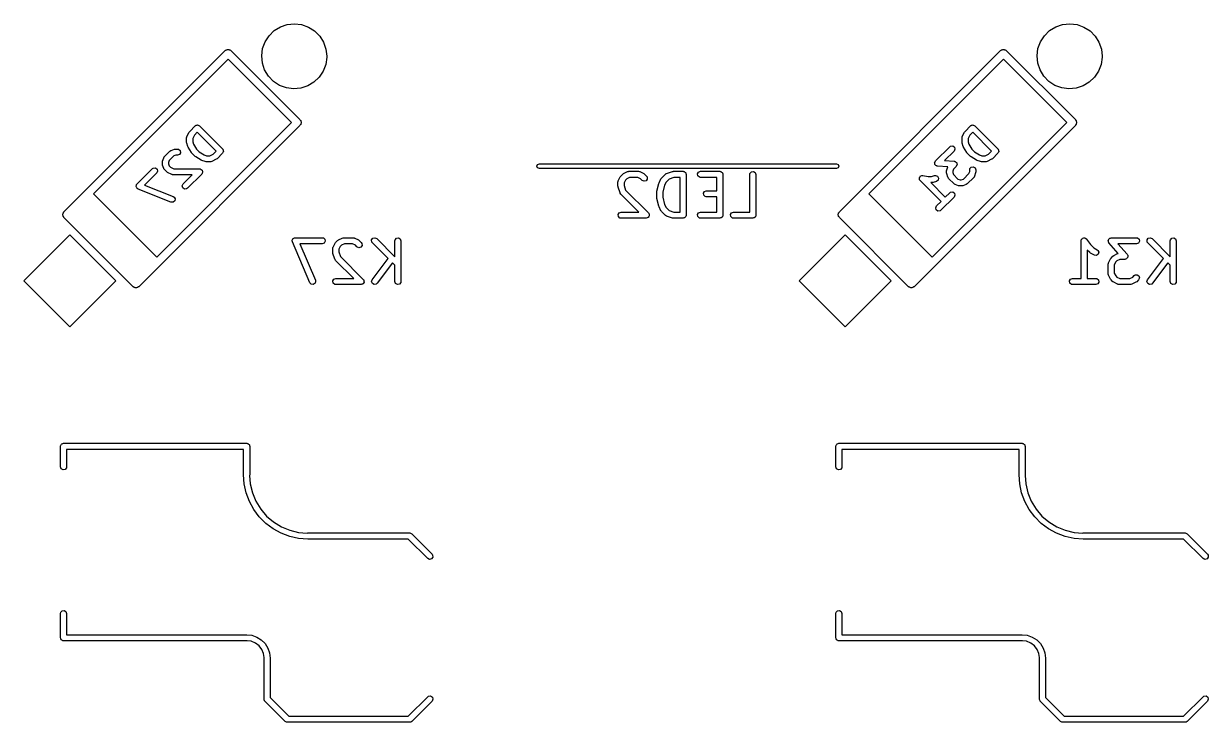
# Model space of a CAD drawing. Extents: x 63 to 245, y -153 to -57.
# Drawn here: x 177.57 to 206.67, y -115.34 to -98.18 of the extents above; entities that cross this region are included whole.
import ezdxf

# ---------------------------------------------------------------- set-up
doc = ezdxf.new("R2010")
doc.units = 0
doc.layers.add('BLACK', color=7, linetype='CONTINUOUS')

msp = doc.modelspace()

# ---------------------------------------------------------------- linework, layer by layer
at = {"layer": 'BLACK', "linetype": 'CONTINUOUS'}
for p, q in [((183.595, -98.4777), (183.722, -98.3529)), ((183.722, -98.3529), (183.874, -98.2594)), ((183.874, -98.2594), (184.043, -98.2019)), ((184.043, -98.2019), (184.22, -98.1833)), ((184.22, -98.1833), (184.397, -98.2044)), ((184.397, -98.2044), (184.565, -98.2642)), ((184.565, -98.2642), (184.716, -98.3598)), ((184.716, -98.3598), (184.842, -98.4864)), ((202.645, -98.4777), (202.772, -98.3529)), ((202.772, -98.3529), (202.924, -98.2594)), ((202.924, -98.2594), (203.093, -98.2019)), ((203.093, -98.2019), (203.27, -98.1833)), ((203.27, -98.1833), (203.447, -98.2044)), ((203.447, -98.2044), (203.615, -98.2642)), ((203.615, -98.2642), (203.766, -98.3598)), ((203.766, -98.3598), (203.892, -98.4864)), ((183.437, -98.7952), (183.498, -98.6276)), ((183.498, -98.6276), (183.595, -98.4777)), ((184.842, -98.4864), (184.936, -98.6376)), ((184.936, -98.6376), (184.995, -98.806)), ((202.487, -98.7952), (202.548, -98.6276)), ((202.548, -98.6276), (202.645, -98.4777)), ((203.892, -98.4864), (203.986, -98.6376)), ((203.986, -98.6376), (204.045, -98.806)), ((178.558, -102.802), (182.518, -98.8419)), ((182.518, -98.8419), (182.532, -98.8347)), ((182.532, -98.8347), (182.543, -98.8235)), ((182.543, -98.8235), (182.559, -98.821)), ((182.559, -98.821), (182.573, -98.8138)), ((182.573, -98.8138), (182.588, -98.8163)), ((182.588, -98.8163), (182.604, -98.8138)), ((182.604, -98.8138), (182.618, -98.821)), ((182.618, -98.821), (182.634, -98.8235)), ((182.634, -98.8235), (182.645, -98.8347)), ((182.645, -98.8347), (182.659, -98.8419)), ((182.659, -98.8419), (184.356, -100.539)), ((183.415, -98.9721), (183.437, -98.7952)), ((184.995, -98.806), (185.015, -98.9833)), ((197.608, -102.802), (201.568, -98.8419)), ((201.568, -98.8419), (201.582, -98.8347)), ((201.582, -98.8347), (201.593, -98.8235)), ((201.593, -98.8235), (201.609, -98.821)), ((201.609, -98.821), (201.623, -98.8138)), ((201.623, -98.8138), (201.638, -98.8163)), ((201.638, -98.8163), (201.654, -98.8138)), ((201.654, -98.8138), (201.668, -98.821)), ((201.668, -98.821), (201.684, -98.8235)), ((201.684, -98.8235), (201.695, -98.8347)), ((201.695, -98.8347), (201.709, -98.8419)), ((201.709, -98.8419), (203.406, -100.539)), ((202.465, -98.9721), (202.487, -98.7952)), ((204.045, -98.806), (204.065, -98.9833)), ((182.588, -99.054), (179.283, -102.36)), ((184.144, -100.61), (182.588, -99.054)), ((183.432, -99.1496), (183.415, -98.9721)), ((183.488, -99.3188), (183.432, -99.1496)), ((184.99, -99.1822), (184.926, -99.349)), ((185.014, -99.0056), (184.99, -99.1822)), ((185.015, -98.9833), (185.014, -99.0056)), ((201.638, -99.054), (198.333, -102.36)), ((203.194, -100.61), (201.638, -99.054)), ((202.482, -99.1496), (202.465, -98.9721)), ((202.538, -99.3188), (202.482, -99.1496)), ((204.04, -99.1822), (203.976, -99.349)), ((204.064, -99.0056), (204.04, -99.1822)), ((204.065, -98.9833), (204.064, -99.0056)), ((183.581, -99.4714), (183.488, -99.3188)), ((183.705, -99.5997), (183.581, -99.4714)), ((184.828, -99.4975), (184.698, -99.6205)), ((184.926, -99.349), (184.828, -99.4975)), ((202.631, -99.4714), (202.538, -99.3188)), ((202.755, -99.5997), (202.631, -99.4714)), ((203.878, -99.4975), (203.748, -99.6205)), ((203.976, -99.349), (203.878, -99.4975)), ((183.854, -99.6974), (183.705, -99.5997)), ((184.021, -99.7595), (183.854, -99.6974)), ((184.198, -99.7831), (184.021, -99.7595)), ((184.376, -99.7669), (184.198, -99.7831)), ((184.545, -99.7118), (184.376, -99.7669)), ((184.698, -99.6205), (184.545, -99.7118)), ((202.904, -99.6974), (202.755, -99.5997)), ((203.071, -99.7595), (202.904, -99.6974)), ((203.248, -99.7831), (203.071, -99.7595)), ((203.426, -99.7669), (203.248, -99.7831)), ((203.595, -99.7118), (203.426, -99.7669)), ((203.748, -99.6205), (203.595, -99.7118)), ((184.356, -100.68), (180.396, -104.64)), ((180.838, -103.915), (184.144, -100.61)), ((181.646, -100.826), (181.781, -100.691)), ((181.781, -100.691), (181.789, -100.686)), ((181.789, -100.686), (181.791, -100.683)), ((181.791, -100.683), (181.794, -100.682)), ((181.794, -100.682), (181.802, -100.676)), ((181.802, -100.676), (181.822, -100.675)), ((181.822, -100.675), (181.841, -100.67)), ((181.841, -100.67), (181.847, -100.672)), ((181.847, -100.672), (181.854, -100.672)), ((181.854, -100.672), (181.869, -100.683)), ((181.869, -100.683), (181.887, -100.691)), ((181.887, -100.691), (182.453, -101.257)), ((184.356, -100.539), (184.363, -100.553)), ((184.363, -100.666), (184.356, -100.68)), ((184.363, -100.553), (184.375, -100.564)), ((184.375, -100.655), (184.363, -100.666)), ((184.375, -100.564), (184.377, -100.58)), ((184.377, -100.639), (184.375, -100.655)), ((184.377, -100.58), (184.384, -100.594)), ((184.384, -100.625), (184.377, -100.639)), ((184.384, -100.594), (184.382, -100.61)), ((184.382, -100.61), (184.384, -100.625)), ((203.406, -100.68), (199.446, -104.64)), ((199.888, -103.915), (203.194, -100.61)), ((200.696, -100.826), (200.831, -100.691)), ((200.831, -100.691), (200.839, -100.686)), ((200.839, -100.686), (200.841, -100.683)), ((200.841, -100.683), (200.844, -100.682)), ((200.844, -100.682), (200.852, -100.676)), ((200.852, -100.676), (200.872, -100.675)), ((200.872, -100.675), (200.891, -100.67)), ((200.891, -100.67), (200.897, -100.672)), ((200.897, -100.672), (200.904, -100.672)), ((200.904, -100.672), (200.919, -100.683)), ((200.919, -100.683), (200.937, -100.691)), ((200.937, -100.691), (201.503, -101.257)), ((203.406, -100.539), (203.413, -100.553)), ((203.413, -100.666), (203.406, -100.68)), ((203.413, -100.553), (203.425, -100.564)), ((203.425, -100.655), (203.413, -100.666)), ((203.425, -100.564), (203.427, -100.58)), ((203.427, -100.639), (203.425, -100.655)), ((203.427, -100.58), (203.434, -100.594)), ((203.434, -100.625), (203.427, -100.639)), ((203.434, -100.594), (203.432, -100.61)), ((203.432, -100.61), (203.434, -100.625)), ((181.571, -100.987), (181.575, -100.961)), ((181.571, -101.095), (181.571, -100.987)), ((181.575, -100.961), (181.578, -100.958)), ((181.578, -100.953), (181.632, -100.845)), ((181.578, -100.958), (181.578, -100.953)), ((181.632, -100.845), (181.646, -100.827)), ((181.646, -100.827), (181.646, -100.826)), ((181.761, -100.923), (181.721, -101.004)), ((181.834, -100.85), (181.761, -100.923)), ((182.294, -101.31), (181.834, -100.85)), ((200.621, -100.987), (200.625, -100.961)), ((200.621, -101.095), (200.621, -100.987)), ((200.625, -100.961), (200.628, -100.958)), ((200.628, -100.953), (200.682, -100.845)), ((200.628, -100.958), (200.628, -100.953)), ((200.682, -100.845), (200.696, -100.827)), ((200.696, -100.827), (200.696, -100.826)), ((200.811, -100.923), (200.771, -101.004)), ((200.884, -100.85), (200.811, -100.923)), ((201.344, -101.31), (200.884, -100.85)), ((181.191, -101.293), (181.272, -101.266)), ((181.272, -101.266), (181.294, -101.262)), ((181.294, -101.262), (181.295, -101.262)), ((181.295, -101.262), (181.349, -101.262)), ((181.349, -101.262), (181.375, -101.266)), ((181.375, -101.266), (181.414, -101.299)), ((181.571, -101.096), (181.571, -101.095)), ((181.574, -101.118), (181.571, -101.096)), ((181.601, -101.199), (181.574, -101.118)), ((181.604, -101.202), (181.601, -101.199)), ((181.608, -101.214), (181.604, -101.202)), ((181.689, -101.349), (181.608, -101.214)), ((181.721, -101.004), (181.721, -101.082)), ((181.721, -101.082), (181.741, -101.144)), ((181.741, -101.144), (181.813, -101.263)), ((181.813, -101.263), (181.881, -101.331)), ((182.453, -101.257), (182.459, -101.265)), ((182.459, -101.265), (182.461, -101.267)), ((182.461, -101.267), (182.462, -101.27)), ((182.462, -101.27), (182.468, -101.278)), ((182.468, -101.278), (182.469, -101.298)), ((199.969, -101.553), (200.319, -101.203)), ((200.319, -101.203), (200.341, -101.188)), ((200.341, -101.188), (200.392, -101.184)), ((200.392, -101.184), (200.434, -101.213)), ((200.447, -101.263), (200.425, -101.309)), ((200.434, -101.213), (200.447, -101.263)), ((200.621, -101.096), (200.621, -101.095)), ((200.624, -101.118), (200.621, -101.096)), ((200.651, -101.199), (200.624, -101.118)), ((200.654, -101.202), (200.651, -101.199)), ((200.658, -101.214), (200.654, -101.202)), ((200.739, -101.349), (200.658, -101.214)), ((200.771, -101.004), (200.771, -101.082)), ((200.771, -101.082), (200.791, -101.144)), ((200.791, -101.144), (200.863, -101.263)), ((200.863, -101.263), (200.931, -101.331)), ((201.503, -101.257), (201.509, -101.265)), ((201.509, -101.265), (201.511, -101.267)), ((201.511, -101.267), (201.512, -101.27)), ((201.512, -101.27), (201.518, -101.278)), ((201.518, -101.278), (201.519, -101.298)), ((180.978, -101.579), (180.982, -101.557)), ((180.982, -101.556), (181.009, -101.475)), ((180.982, -101.557), (180.982, -101.556)), ((181.009, -101.475), (181.021, -101.452)), ((181.021, -101.452), (181.025, -101.45)), ((181.025, -101.45), (181.027, -101.446)), ((181.027, -101.446), (181.162, -101.311)), ((181.145, -101.539), (181.128, -101.592)), ((181.255, -101.429), (181.145, -101.539)), ((181.162, -101.311), (181.183, -101.296)), ((181.183, -101.296), (181.187, -101.296)), ((181.187, -101.296), (181.191, -101.293)), ((181.308, -101.412), (181.255, -101.429)), ((181.349, -101.412), (181.308, -101.412)), ((181.397, -101.394), (181.349, -101.412)), ((181.423, -101.35), (181.397, -101.394)), ((181.414, -101.299), (181.423, -101.35)), ((181.692, -101.351), (181.689, -101.349)), ((181.7, -101.363), (181.692, -101.351)), ((181.781, -101.444), (181.7, -101.363)), ((181.784, -101.445), (181.781, -101.444)), ((181.796, -101.455), (181.784, -101.445)), ((181.93, -101.536), (181.796, -101.455)), ((181.881, -101.331), (182, -101.403)), ((181.934, -101.537), (181.93, -101.536)), ((181.945, -101.543), (181.934, -101.537)), ((182.026, -101.57), (181.945, -101.543)), ((182, -101.403), (182.062, -101.424)), ((182.028, -101.57), (182.026, -101.57)), ((182.05, -101.574), (182.028, -101.57)), ((182.062, -101.424), (182.14, -101.424)), ((182.14, -101.424), (182.221, -101.383)), ((182.162, -101.572), (182.157, -101.574)), ((182.166, -101.573), (182.162, -101.572)), ((182.191, -101.566), (182.166, -101.573)), ((182.299, -101.512), (182.191, -101.566)), ((182.221, -101.383), (182.294, -101.31)), ((182.3, -101.511), (182.299, -101.512)), ((182.318, -101.498), (182.3, -101.511)), ((182.453, -101.363), (182.318, -101.498)), ((182.461, -101.345), (182.453, -101.363)), ((182.472, -101.329), (182.461, -101.345)), ((182.469, -101.298), (182.475, -101.317)), ((182.475, -101.317), (182.472, -101.323)), ((182.472, -101.323), (182.472, -101.329)), ((199.949, -101.588), (199.961, -101.572)), ((199.961, -101.572), (199.969, -101.553)), ((200.425, -101.309), (200.192, -101.542)), ((200.192, -101.542), (200.431, -101.558)), ((200.431, -101.558), (200.442, -101.561)), ((200.442, -101.561), (200.446, -101.561)), ((200.446, -101.561), (200.448, -101.563)), ((200.448, -101.563), (200.456, -101.565)), ((200.456, -101.565), (200.471, -101.579)), ((200.742, -101.351), (200.739, -101.349)), ((200.75, -101.363), (200.742, -101.351)), ((200.831, -101.444), (200.75, -101.363)), ((200.834, -101.445), (200.831, -101.444)), ((200.846, -101.455), (200.834, -101.445)), ((200.98, -101.536), (200.846, -101.455)), ((200.931, -101.331), (201.05, -101.403)), ((200.984, -101.537), (200.98, -101.536)), ((200.995, -101.543), (200.984, -101.537)), ((201.076, -101.57), (200.995, -101.543)), ((201.05, -101.403), (201.112, -101.424)), ((201.078, -101.57), (201.076, -101.57)), ((201.1, -101.574), (201.078, -101.57)), ((201.112, -101.424), (201.19, -101.424)), ((201.19, -101.424), (201.271, -101.383)), ((201.212, -101.572), (201.207, -101.574)), ((201.216, -101.573), (201.212, -101.572)), ((201.241, -101.566), (201.216, -101.573)), ((201.349, -101.512), (201.241, -101.566)), ((201.271, -101.383), (201.344, -101.31)), ((201.35, -101.511), (201.349, -101.512)), ((201.368, -101.498), (201.35, -101.511)), ((201.503, -101.363), (201.368, -101.498)), ((201.511, -101.345), (201.503, -101.363)), ((201.522, -101.329), (201.511, -101.345)), ((201.519, -101.298), (201.525, -101.317)), ((201.525, -101.317), (201.522, -101.323)), ((201.522, -101.323), (201.522, -101.329)), ((180.353, -102.119), (180.731, -101.742)), ((180.837, -101.848), (180.54, -102.145)), ((180.731, -101.742), (180.752, -101.727)), ((180.752, -101.727), (180.803, -101.722)), ((180.803, -101.722), (180.845, -101.752)), ((180.858, -101.801), (180.837, -101.848)), ((180.845, -101.752), (180.858, -101.801)), ((180.978, -101.633), (180.978, -101.579)), ((180.978, -101.635), (180.978, -101.633)), ((180.982, -101.657), (180.978, -101.635)), ((181.009, -101.738), (180.982, -101.657)), ((181.012, -101.741), (181.009, -101.738)), ((181.012, -101.746), (181.012, -101.741)), ((181.027, -101.767), (181.012, -101.746)), ((181.081, -101.821), (181.027, -101.767)), ((181.082, -101.822), (181.081, -101.821)), ((181.1, -101.835), (181.082, -101.822)), ((181.208, -101.889), (181.1, -101.835)), ((181.128, -101.592), (181.128, -101.621)), ((181.128, -101.621), (181.145, -101.674)), ((181.145, -101.674), (181.178, -101.706)), ((181.178, -101.706), (181.259, -101.747)), ((181.259, -101.747), (181.888, -101.747)), ((181.888, -101.747), (181.904, -101.75)), ((181.904, -101.75), (181.907, -101.749)), ((181.907, -101.749), (181.909, -101.751)), ((181.909, -101.751), (181.914, -101.751)), ((181.914, -101.751), (181.931, -101.766)), ((181.931, -101.766), (181.949, -101.779)), ((181.951, -101.854), (181.941, -101.875)), ((181.949, -101.779), (181.95, -101.782)), ((181.95, -101.782), (181.953, -101.784)), ((181.962, -101.835), (181.951, -101.854)), ((181.953, -101.784), (181.957, -101.807)), ((181.957, -101.807), (181.963, -101.828)), ((181.963, -101.828), (181.961, -101.831)), ((181.961, -101.831), (181.962, -101.835)), ((182.157, -101.574), (182.05, -101.574)), ((190.177, -101.681), (190.195, -101.639)), ((190.195, -101.723), (190.177, -101.681)), ((190.195, -101.639), (190.237, -101.621)), ((190.237, -101.741), (190.195, -101.723)), ((190.237, -101.621), (197.537, -101.621)), ((197.537, -101.741), (190.237, -101.741)), ((192.306, -101.864), (192.401, -101.816)), ((192.401, -101.816), (192.426, -101.809)), ((192.426, -101.809), (192.43, -101.81)), ((192.43, -101.81), (192.435, -101.808)), ((192.435, -101.808), (192.673, -101.808)), ((192.673, -101.808), (192.698, -101.813)), ((192.698, -101.813), (192.702, -101.816)), ((192.702, -101.816), (192.706, -101.816)), ((192.706, -101.816), (192.801, -101.864)), ((193.334, -101.878), (193.355, -101.863)), ((193.355, -101.863), (193.36, -101.863)), ((193.36, -101.863), (193.363, -101.86)), ((193.363, -101.86), (193.506, -101.812)), ((193.506, -101.812), (193.528, -101.809)), ((193.528, -101.809), (193.53, -101.808)), ((193.53, -101.808), (193.768, -101.808)), ((193.768, -101.808), (193.778, -101.81)), ((193.778, -101.81), (193.781, -101.81)), ((193.781, -101.81), (193.784, -101.811)), ((193.784, -101.811), (193.794, -101.813)), ((193.794, -101.813), (193.809, -101.825)), ((193.809, -101.825), (193.825, -101.835)), ((193.825, -101.835), (193.828, -101.842)), ((193.828, -101.842), (193.833, -101.846)), ((193.833, -101.846), (193.836, -101.865)), ((194.123, -101.87), (194.148, -101.826)), ((194.148, -101.826), (194.197, -101.808)), ((194.197, -101.808), (194.673, -101.808)), ((194.673, -101.808), (194.682, -101.81)), ((194.682, -101.81), (194.686, -101.81)), ((194.686, -101.81), (194.689, -101.811)), ((194.689, -101.811), (194.698, -101.813)), ((194.698, -101.813), (194.713, -101.825)), ((194.713, -101.825), (194.73, -101.835)), ((194.73, -101.835), (194.732, -101.842)), ((194.732, -101.842), (194.738, -101.846)), ((194.738, -101.846), (194.741, -101.865)), ((195.407, -101.883), (195.412, -101.858)), ((195.412, -101.858), (195.445, -101.818)), ((195.445, -101.818), (195.495, -101.81)), ((195.495, -101.81), (195.54, -101.835)), ((195.54, -101.835), (195.557, -101.883)), ((197.537, -101.621), (197.579, -101.639)), ((197.579, -101.723), (197.537, -101.741)), ((197.579, -101.639), (197.597, -101.681)), ((197.597, -101.681), (197.579, -101.723)), ((199.947, -101.6), (199.95, -101.594)), ((199.953, -101.619), (199.947, -101.6)), ((199.95, -101.594), (199.949, -101.588)), ((199.955, -101.639), (199.953, -101.619)), ((199.959, -101.644), (199.955, -101.639)), ((199.961, -101.649), (199.959, -101.644)), ((199.977, -101.661), (199.961, -101.649)), ((199.992, -101.675), (199.977, -101.661)), ((200, -101.677), (199.992, -101.675)), ((200.003, -101.679), (200, -101.677)), ((200.006, -101.678), (200.003, -101.679)), ((200.017, -101.681), (200.006, -101.678)), ((200.272, -101.698), (200.017, -101.681)), ((200.243, -101.795), (200.247, -101.773)), ((200.243, -101.849), (200.243, -101.795)), ((200.244, -101.85), (200.243, -101.849)), ((200.247, -101.872), (200.244, -101.85)), ((200.247, -101.771), (200.272, -101.698)), ((200.247, -101.773), (200.247, -101.771)), ((200.411, -101.755), (200.393, -101.807)), ((200.393, -101.807), (200.393, -101.837)), ((200.393, -101.837), (200.411, -101.889)), ((200.479, -101.686), (200.411, -101.755)), ((200.471, -101.579), (200.488, -101.59)), ((200.488, -101.668), (200.479, -101.686)), ((200.488, -101.59), (200.489, -101.596)), ((200.499, -101.651), (200.488, -101.668)), ((200.489, -101.596), (200.493, -101.6)), ((200.493, -101.6), (200.496, -101.62)), ((200.496, -101.62), (200.501, -101.64)), ((200.501, -101.64), (200.498, -101.645)), ((200.498, -101.645), (200.499, -101.651)), ((200.655, -101.999), (200.792, -101.862)), ((200.792, -101.862), (200.809, -101.81)), ((200.809, -101.768), (200.814, -101.742)), ((200.809, -101.81), (200.809, -101.768)), ((200.814, -101.742), (200.847, -101.703)), ((200.847, -101.703), (200.897, -101.694)), ((200.897, -101.694), (200.942, -101.72)), ((200.955, -101.846), (200.928, -101.926)), ((200.942, -101.72), (200.959, -101.768)), ((200.959, -101.822), (200.955, -101.844)), ((200.955, -101.844), (200.955, -101.846)), ((200.959, -101.768), (200.959, -101.822)), ((201.207, -101.574), (201.1, -101.574)), ((180.332, -102.165), (180.339, -102.15)), ((180.339, -102.15), (180.343, -102.132)), ((180.343, -102.132), (180.35, -102.127)), ((180.35, -102.127), (180.353, -102.119)), ((180.54, -102.145), (181.242, -102.426)), ((181.212, -101.889), (181.208, -101.889)), ((181.216, -101.892), (181.212, -101.889)), ((181.242, -101.897), (181.216, -101.892)), ((181.707, -101.897), (181.242, -101.897)), ((181.463, -102.165), (181.485, -102.119)), ((181.485, -102.119), (181.707, -101.897)), ((181.941, -101.875), (181.591, -102.225)), ((192.169, -102.074), (192.174, -102.048)), ((192.169, -102.169), (192.169, -102.074)), ((192.174, -102.048), (192.177, -102.045)), ((192.177, -102.04), (192.225, -101.945)), ((192.177, -102.045), (192.177, -102.04)), ((192.225, -101.945), (192.238, -101.927)), ((192.238, -101.927), (192.239, -101.926)), ((192.239, -101.926), (192.286, -101.878)), ((192.286, -101.878), (192.305, -101.865)), ((192.305, -101.865), (192.306, -101.864)), ((192.353, -102.023), (192.319, -102.092)), ((192.319, -102.092), (192.319, -102.157)), ((192.384, -101.993), (192.353, -102.023)), ((192.452, -101.958), (192.384, -101.993)), ((192.655, -101.958), (192.452, -101.958)), ((192.724, -101.993), (192.655, -101.958)), ((192.763, -102.032), (192.724, -101.993)), ((192.809, -102.053), (192.763, -102.032)), ((192.801, -101.864), (192.82, -101.877)), ((192.859, -102.04), (192.809, -102.053)), ((192.82, -101.877), (192.821, -101.878)), ((192.821, -101.878), (192.869, -101.926)), ((192.888, -101.998), (192.859, -102.04)), ((192.869, -101.926), (192.884, -101.947)), ((192.884, -101.947), (192.888, -101.998)), ((193.124, -102.294), (193.171, -102.103)), ((193.171, -102.103), (193.177, -102.091)), ((193.177, -102.088), (193.225, -101.993)), ((193.177, -102.091), (193.177, -102.088)), ((193.225, -101.993), (193.238, -101.975)), ((193.238, -101.975), (193.239, -101.973)), ((193.239, -101.973), (193.334, -101.878)), ((193.315, -102.148), (193.272, -102.321)), ((193.353, -102.071), (193.315, -102.148)), ((193.428, -101.997), (193.353, -102.071)), ((193.542, -101.958), (193.428, -101.997)), ((193.693, -101.958), (193.542, -101.958)), ((193.693, -102.808), (193.693, -101.958)), ((193.836, -101.865), (193.843, -101.883)), ((193.843, -101.883), (193.843, -102.883)), ((194.132, -101.921), (194.123, -101.87)), ((194.171, -101.954), (194.132, -101.921)), ((194.197, -101.958), (194.171, -101.954)), ((194.598, -101.958), (194.197, -101.958)), ((194.598, -102.285), (194.598, -101.958)), ((194.741, -101.865), (194.748, -101.883)), ((194.748, -101.883), (194.748, -102.883)), ((195.407, -102.808), (195.407, -101.883)), ((195.557, -101.883), (195.557, -102.883)), ((199.573, -101.964), (199.575, -101.96)), ((199.574, -101.986), (199.573, -101.964)), ((199.574, -102.007), (199.574, -101.986)), ((199.577, -102.011), (199.574, -102.007)), ((199.575, -101.956), (199.589, -101.94)), ((199.575, -101.96), (199.575, -101.956)), ((199.577, -102.015), (199.577, -102.011)), ((199.592, -102.036), (199.577, -102.015)), ((199.589, -101.94), (199.602, -101.922)), ((200.105, -102.549), (199.592, -102.036)), ((199.602, -101.922), (199.606, -101.921)), ((199.606, -101.921), (199.609, -101.918)), ((199.609, -101.918), (199.631, -101.914)), ((199.631, -101.914), (199.652, -101.909)), ((199.652, -101.909), (199.655, -101.911)), ((199.655, -101.911), (199.66, -101.91)), ((199.66, -101.91), (199.787, -101.935)), ((199.787, -101.935), (199.875, -101.935)), ((199.887, -102.085), (199.853, -102.085)), ((199.853, -102.085), (200.211, -102.443)), ((199.875, -101.935), (199.945, -101.912)), ((199.889, -102.085), (199.887, -102.085)), ((199.911, -102.082), (199.889, -102.085)), ((199.992, -102.055), (199.911, -102.082)), ((199.945, -101.912), (199.97, -101.908)), ((199.97, -101.908), (200.018, -101.927)), ((200.032, -102.023), (199.992, -102.055)), ((200.018, -101.927), (200.042, -101.972)), ((200.042, -101.972), (200.032, -102.023)), ((200.274, -101.953), (200.247, -101.872)), ((200.277, -101.957), (200.274, -101.953)), ((200.277, -101.961), (200.277, -101.957)), ((200.292, -101.983), (200.277, -101.961)), ((200.427, -102.117), (200.292, -101.983)), ((200.411, -101.889), (200.521, -101.999)), ((200.431, -102.119), (200.427, -102.117)), ((200.433, -102.123), (200.431, -102.119)), ((200.456, -102.135), (200.433, -102.123)), ((200.537, -102.162), (200.456, -102.135)), ((200.521, -101.999), (200.573, -102.016)), ((200.573, -102.016), (200.603, -102.016)), ((200.603, -102.016), (200.655, -101.999)), ((200.719, -102.135), (200.638, -102.162)), ((200.723, -102.133), (200.719, -102.135)), ((200.727, -102.132), (200.723, -102.133)), ((200.749, -102.117), (200.727, -102.132)), ((200.91, -101.956), (200.749, -102.117)), ((200.912, -101.952), (200.91, -101.956)), ((200.916, -101.949), (200.912, -101.952)), ((200.928, -101.926), (200.916, -101.949)), ((179.283, -102.36), (180.838, -103.915)), ((180.334, -102.174), (180.332, -102.165)), ((180.332, -102.183), (180.334, -102.174)), ((180.34, -102.198), (180.332, -102.183)), ((180.345, -102.215), (180.34, -102.198)), ((180.352, -102.22), (180.345, -102.215)), ((180.356, -102.228), (180.352, -102.22)), ((180.379, -102.242), (180.356, -102.228)), ((181.187, -102.565), (180.379, -102.242)), ((181.242, -102.426), (181.265, -102.439)), ((181.265, -102.439), (181.289, -102.485)), ((181.476, -102.215), (181.463, -102.165)), ((181.518, -102.244), (181.476, -102.215)), ((181.57, -102.24), (181.518, -102.244)), ((181.591, -102.225), (181.57, -102.24)), ((192.17, -102.171), (192.169, -102.169)), ((192.173, -102.193), (192.17, -102.171)), ((192.221, -102.336), (192.173, -102.193)), ((192.223, -102.339), (192.221, -102.336)), ((192.224, -102.344), (192.223, -102.339)), ((192.239, -102.365), (192.224, -102.344)), ((192.682, -102.808), (192.239, -102.365)), ((192.319, -102.157), (192.357, -102.271)), ((192.357, -102.271), (192.916, -102.83)), ((193.122, -102.312), (193.124, -102.297)), ((193.122, -102.455), (193.122, -102.312)), ((193.124, -102.297), (193.124, -102.294)), ((193.272, -102.321), (193.272, -102.446)), ((193.272, -102.446), (193.315, -102.619)), ((194.266, -102.347), (194.291, -102.302)), ((194.274, -102.397), (194.266, -102.347)), ((194.314, -102.43), (194.274, -102.397)), ((194.291, -102.302), (194.339, -102.285)), ((194.339, -102.435), (194.314, -102.43)), ((194.339, -102.285), (194.598, -102.285)), ((194.598, -102.435), (194.339, -102.435)), ((194.598, -102.808), (194.598, -102.435)), ((198.333, -102.36), (199.888, -103.915)), ((200.425, -102.441), (200.102, -102.764)), ((200.211, -102.443), (200.319, -102.334)), ((200.319, -102.334), (200.341, -102.32)), ((200.341, -102.32), (200.392, -102.315)), ((200.392, -102.315), (200.434, -102.344)), ((200.447, -102.394), (200.425, -102.441)), ((200.434, -102.344), (200.447, -102.394)), ((200.539, -102.162), (200.537, -102.162)), ((200.561, -102.166), (200.539, -102.162)), ((200.615, -102.166), (200.561, -102.166)), ((200.616, -102.166), (200.615, -102.166)), ((200.638, -102.162), (200.616, -102.166)), ((181.238, -102.566), (181.187, -102.565)), ((181.278, -102.535), (181.238, -102.566)), ((181.289, -102.485), (181.278, -102.535)), ((193.123, -102.458), (193.122, -102.455)), ((193.124, -102.473), (193.123, -102.458)), ((193.171, -102.663), (193.124, -102.473)), ((193.173, -102.666), (193.171, -102.663)), ((193.177, -102.679), (193.173, -102.666)), ((193.225, -102.774), (193.177, -102.679)), ((193.315, -102.619), (193.353, -102.696)), ((193.353, -102.696), (193.428, -102.77)), ((199.974, -102.704), (199.996, -102.658)), ((199.988, -102.754), (199.974, -102.704)), ((199.996, -102.658), (200.105, -102.549)), ((178.53, -102.857), (178.537, -102.843)), ((178.532, -102.872), (178.53, -102.857)), ((178.53, -102.888), (178.532, -102.872)), ((178.537, -102.902), (178.53, -102.888)), ((178.537, -102.843), (178.539, -102.827)), ((178.539, -102.918), (178.537, -102.902)), ((178.539, -102.827), (178.551, -102.816)), ((178.551, -102.929), (178.539, -102.918)), ((178.551, -102.816), (178.558, -102.802)), ((178.558, -102.943), (178.551, -102.929)), ((180.255, -104.64), (178.558, -102.943)), ((192.17, -102.87), (192.196, -102.826)), ((192.179, -102.921), (192.17, -102.87)), ((192.218, -102.954), (192.179, -102.921)), ((192.196, -102.826), (192.244, -102.808)), ((192.244, -102.958), (192.218, -102.954)), ((192.244, -102.808), (192.682, -102.808)), ((192.863, -102.958), (192.244, -102.958)), ((192.884, -102.951), (192.863, -102.958)), ((192.906, -102.945), (192.884, -102.951)), ((192.908, -102.942), (192.906, -102.945)), ((192.911, -102.941), (192.908, -102.942)), ((192.923, -102.921), (192.911, -102.941)), ((192.916, -102.83), (192.926, -102.844)), ((192.936, -102.903), (192.923, -102.921)), ((192.926, -102.844), (192.928, -102.846)), ((192.928, -102.846), (192.928, -102.848)), ((192.928, -102.848), (192.931, -102.852)), ((192.931, -102.852), (192.933, -102.874)), ((192.933, -102.874), (192.937, -102.896)), ((192.937, -102.896), (192.935, -102.899)), ((192.935, -102.899), (192.936, -102.903)), ((193.226, -102.775), (193.225, -102.774)), ((193.239, -102.794), (193.226, -102.775)), ((193.334, -102.889), (193.239, -102.794)), ((193.338, -102.891), (193.334, -102.889)), ((193.34, -102.895), (193.338, -102.891)), ((193.363, -102.907), (193.34, -102.895)), ((193.506, -102.955), (193.363, -102.907)), ((193.428, -102.77), (193.542, -102.808)), ((193.508, -102.954), (193.506, -102.955)), ((193.53, -102.958), (193.508, -102.954)), ((193.768, -102.958), (193.53, -102.958)), ((193.542, -102.808), (193.693, -102.808)), ((193.786, -102.952), (193.768, -102.958)), ((193.805, -102.948), (193.786, -102.952)), ((193.81, -102.943), (193.805, -102.948)), ((193.816, -102.941), (193.81, -102.943)), ((193.826, -102.924), (193.816, -102.941)), ((193.838, -102.909), (193.826, -102.924)), ((193.84, -102.899), (193.838, -102.909)), ((193.842, -102.896), (193.84, -102.899)), ((193.843, -102.883), (193.841, -102.893)), ((193.841, -102.893), (193.842, -102.896)), ((194.123, -102.87), (194.148, -102.826)), ((194.132, -102.921), (194.123, -102.87)), ((194.171, -102.954), (194.132, -102.921)), ((194.148, -102.826), (194.197, -102.808)), ((194.197, -102.958), (194.171, -102.954)), ((194.197, -102.808), (194.598, -102.808)), ((194.673, -102.958), (194.197, -102.958)), ((194.691, -102.952), (194.673, -102.958)), ((194.71, -102.948), (194.691, -102.952)), ((194.715, -102.943), (194.71, -102.948)), ((194.721, -102.941), (194.715, -102.943)), ((194.731, -102.924), (194.721, -102.941)), ((194.743, -102.909), (194.731, -102.924)), ((194.745, -102.899), (194.743, -102.909)), ((194.747, -102.896), (194.745, -102.899)), ((194.748, -102.883), (194.746, -102.893)), ((194.746, -102.893), (194.747, -102.896)), ((194.932, -102.87), (194.958, -102.826)), ((194.941, -102.921), (194.932, -102.87)), ((194.98, -102.954), (194.941, -102.921)), ((194.958, -102.826), (195.006, -102.808)), ((195.006, -102.958), (194.98, -102.954)), ((195.006, -102.808), (195.407, -102.808)), ((195.482, -102.958), (195.006, -102.958)), ((195.501, -102.952), (195.482, -102.958)), ((195.52, -102.948), (195.501, -102.952)), ((195.524, -102.943), (195.52, -102.948)), ((195.53, -102.941), (195.524, -102.943)), ((195.54, -102.924), (195.53, -102.941)), ((195.553, -102.909), (195.54, -102.924)), ((195.554, -102.899), (195.553, -102.909)), ((195.556, -102.896), (195.554, -102.899)), ((195.557, -102.883), (195.556, -102.893)), ((195.556, -102.893), (195.556, -102.896)), ((197.58, -102.857), (197.587, -102.843)), ((197.582, -102.872), (197.58, -102.857)), ((197.58, -102.888), (197.582, -102.872)), ((197.587, -102.902), (197.58, -102.888)), ((197.587, -102.843), (197.589, -102.827)), ((197.589, -102.918), (197.587, -102.902)), ((197.589, -102.827), (197.601, -102.816)), ((197.601, -102.929), (197.589, -102.918)), ((197.601, -102.816), (197.608, -102.802)), ((197.608, -102.943), (197.601, -102.929)), ((199.305, -104.64), (197.608, -102.943)), ((200.03, -102.783), (199.988, -102.754)), ((200.081, -102.779), (200.03, -102.783)), ((200.102, -102.764), (200.081, -102.779)), ((177.568, -104.499), (178.699, -103.367)), ((178.699, -103.367), (179.831, -104.499)), ((184.163, -103.518), (184.165, -103.509)), ((184.169, -103.543), (184.163, -103.518)), ((184.164, -103.5), (184.172, -103.485)), ((184.165, -103.509), (184.164, -103.5)), ((184.597, -104.543), (184.169, -103.543)), ((184.172, -103.485), (184.177, -103.468)), ((184.177, -103.468), (184.185, -103.464)), ((184.185, -103.464), (184.189, -103.456)), ((184.189, -103.456), (184.206, -103.45)), ((184.206, -103.45), (184.22, -103.44)), ((184.22, -103.44), (184.229, -103.441)), ((184.229, -103.441), (184.237, -103.438)), ((184.237, -103.438), (184.904, -103.438)), ((184.904, -103.588), (184.351, -103.588)), ((184.351, -103.588), (184.735, -104.484)), ((184.904, -103.438), (184.93, -103.443)), ((184.952, -103.571), (184.904, -103.588)), ((184.93, -103.443), (184.969, -103.476)), ((184.978, -103.526), (184.952, -103.571)), ((184.969, -103.476), (184.978, -103.526)), ((185.17, -103.67), (185.218, -103.575)), ((185.218, -103.575), (185.231, -103.557)), ((185.231, -103.557), (185.232, -103.556)), ((185.232, -103.556), (185.28, -103.508)), ((185.28, -103.508), (185.298, -103.495)), ((185.298, -103.495), (185.299, -103.494)), ((185.299, -103.494), (185.394, -103.446)), ((185.446, -103.588), (185.377, -103.623)), ((185.394, -103.446), (185.419, -103.439)), ((185.419, -103.439), (185.424, -103.44)), ((185.424, -103.44), (185.428, -103.438)), ((185.428, -103.438), (185.666, -103.438)), ((185.648, -103.588), (185.446, -103.588)), ((185.717, -103.623), (185.648, -103.588)), ((185.666, -103.438), (185.692, -103.443)), ((185.692, -103.443), (185.695, -103.446)), ((185.695, -103.446), (185.7, -103.446)), ((185.7, -103.446), (185.795, -103.494)), ((185.795, -103.494), (185.813, -103.507)), ((185.813, -103.507), (185.814, -103.508)), ((185.814, -103.508), (185.862, -103.556)), ((185.862, -103.556), (185.877, -103.577)), ((185.877, -103.577), (185.881, -103.628)), ((186.117, -103.494), (186.147, -103.452)), ((186.122, -103.545), (186.117, -103.494)), ((186.137, -103.566), (186.122, -103.545)), ((186.519, -103.949), (186.137, -103.566)), ((186.147, -103.452), (186.196, -103.439)), ((186.196, -103.439), (186.243, -103.46)), ((186.243, -103.46), (186.686, -103.904)), ((186.686, -103.513), (186.691, -103.488)), ((186.686, -103.904), (186.686, -103.513)), ((186.691, -103.488), (186.724, -103.448)), ((186.724, -103.448), (186.774, -103.44)), ((186.774, -103.44), (186.819, -103.465)), ((186.819, -103.465), (186.836, -103.513)), ((186.836, -103.513), (186.836, -104.513)), ((196.618, -104.499), (197.749, -103.367)), ((197.749, -103.367), (198.881, -104.499)), ((203.546, -103.513), (203.55, -103.488)), ((203.546, -104.438), (203.546, -103.513)), ((203.55, -103.488), (203.553, -103.484)), ((203.553, -103.484), (203.554, -103.48)), ((203.554, -103.48), (203.569, -103.465)), ((203.569, -103.465), (203.583, -103.448)), ((203.583, -103.448), (203.588, -103.448)), ((203.588, -103.448), (203.591, -103.445)), ((203.591, -103.445), (203.612, -103.443)), ((203.612, -103.443), (203.634, -103.44)), ((203.634, -103.44), (203.638, -103.442)), ((203.638, -103.442), (203.642, -103.441)), ((203.642, -103.441), (203.659, -103.454)), ((203.659, -103.454), (203.678, -103.465)), ((203.678, -103.465), (203.68, -103.469)), ((203.68, -103.469), (203.683, -103.472)), ((203.683, -103.472), (203.774, -103.608)), ((203.774, -103.608), (203.856, -103.69)), ((204.214, -103.5), (204.217, -103.495)), ((204.217, -103.52), (204.214, -103.5)), ((204.216, -103.489), (204.229, -103.473)), ((204.217, -103.495), (204.216, -103.489)), ((204.218, -103.54), (204.217, -103.52)), ((204.222, -103.548), (204.218, -103.54)), ((204.223, -103.551), (204.222, -103.548)), ((204.225, -103.553), (204.223, -103.551)), ((204.231, -103.563), (204.225, -103.553)), ((204.229, -103.473), (204.239, -103.456)), ((204.459, -103.823), (204.231, -103.563)), ((204.239, -103.456), (204.245, -103.454)), ((204.245, -103.454), (204.249, -103.449)), ((204.249, -103.449), (204.268, -103.445)), ((204.268, -103.445), (204.287, -103.438)), ((204.287, -103.438), (204.907, -103.438)), ((204.907, -103.588), (204.453, -103.588)), ((204.453, -103.588), (204.677, -103.845)), ((204.907, -103.438), (204.932, -103.443)), ((204.955, -103.571), (204.907, -103.588)), ((204.932, -103.443), (204.971, -103.476)), ((204.98, -103.526), (204.955, -103.571)), ((204.971, -103.476), (204.98, -103.526)), ((205.167, -103.494), (205.197, -103.452)), ((205.172, -103.545), (205.167, -103.494)), ((205.187, -103.566), (205.172, -103.545)), ((205.569, -103.949), (205.187, -103.566)), ((205.197, -103.452), (205.246, -103.439)), ((205.246, -103.439), (205.293, -103.46)), ((205.293, -103.46), (205.736, -103.904)), ((205.736, -103.513), (205.741, -103.488)), ((205.736, -103.904), (205.736, -103.513)), ((205.741, -103.488), (205.774, -103.448)), ((205.774, -103.448), (205.824, -103.44)), ((205.824, -103.44), (205.869, -103.465)), ((205.869, -103.465), (205.886, -103.513)), ((205.886, -103.513), (205.886, -104.513)), ((185.162, -103.704), (185.167, -103.678)), ((185.162, -103.799), (185.162, -103.704)), ((185.163, -103.801), (185.162, -103.799)), ((185.166, -103.823), (185.163, -103.801)), ((185.214, -103.966), (185.166, -103.823)), ((185.167, -103.678), (185.17, -103.675)), ((185.17, -103.675), (185.17, -103.67)), ((185.347, -103.653), (185.312, -103.722)), ((185.312, -103.722), (185.312, -103.787)), ((185.312, -103.787), (185.351, -103.901)), ((185.377, -103.623), (185.347, -103.653)), ((185.351, -103.901), (185.91, -104.46)), ((185.756, -103.662), (185.717, -103.623)), ((185.802, -103.683), (185.756, -103.662)), ((185.852, -103.67), (185.802, -103.683)), ((185.881, -103.628), (185.852, -103.67)), ((203.758, -103.805), (203.696, -103.742)), ((203.696, -103.742), (203.696, -104.438)), ((203.76, -103.805), (203.758, -103.805)), ((203.778, -103.819), (203.76, -103.805)), ((203.873, -103.866), (203.778, -103.819)), ((203.856, -103.69), (203.94, -103.732)), ((203.924, -103.872), (203.873, -103.866)), ((203.967, -103.844), (203.924, -103.872)), ((203.94, -103.732), (203.961, -103.748)), ((203.961, -103.748), (203.981, -103.795)), ((203.981, -103.795), (203.967, -103.844)), ((204.282, -103.937), (204.33, -103.889)), ((204.33, -103.889), (204.348, -103.876)), ((204.348, -103.876), (204.349, -103.875)), ((204.349, -103.875), (204.444, -103.827)), ((204.444, -103.827), (204.459, -103.823)), ((204.677, -103.845), (204.683, -103.855)), ((204.683, -103.855), (204.686, -103.857)), ((204.686, -103.857), (204.686, -103.86)), ((204.686, -103.86), (204.691, -103.867)), ((204.691, -103.867), (204.691, -103.887)), ((204.691, -103.887), (204.695, -103.907)), ((185.217, -103.969), (185.214, -103.966)), ((185.217, -103.974), (185.217, -103.969)), ((185.232, -103.995), (185.217, -103.974)), ((185.675, -104.438), (185.232, -103.995)), ((186.13, -104.468), (186.519, -103.949)), ((186.627, -104.056), (186.25, -104.558)), ((186.686, -104.116), (186.627, -104.056)), ((186.686, -104.513), (186.686, -104.116)), ((204.212, -104.085), (204.217, -104.059)), ((204.212, -104.323), (204.212, -104.085)), ((204.217, -104.059), (204.22, -104.056)), ((204.22, -104.051), (204.268, -103.956)), ((204.22, -104.056), (204.22, -104.051)), ((204.268, -103.956), (204.281, -103.938)), ((204.281, -103.938), (204.282, -103.937)), ((204.397, -104.034), (204.362, -104.103)), ((204.362, -104.103), (204.362, -104.305)), ((204.427, -104.004), (204.397, -104.034)), ((204.496, -103.969), (204.427, -104.004)), ((204.621, -103.969), (204.496, -103.969)), ((204.64, -103.962), (204.621, -103.969)), ((204.66, -103.958), (204.64, -103.962)), ((204.663, -103.954), (204.66, -103.958)), ((204.669, -103.952), (204.663, -103.954)), ((204.679, -103.934), (204.669, -103.952)), ((204.692, -103.919), (204.679, -103.934)), ((204.695, -103.907), (204.692, -103.913)), ((204.692, -103.913), (204.692, -103.919)), ((205.18, -104.468), (205.569, -103.949)), ((205.677, -104.056), (205.3, -104.558)), ((205.736, -104.116), (205.677, -104.056)), ((205.736, -104.513), (205.736, -104.116)), ((185.164, -104.5), (185.189, -104.456)), ((185.189, -104.456), (185.237, -104.438)), ((185.237, -104.438), (185.675, -104.438)), ((185.91, -104.46), (185.919, -104.474)), ((185.919, -104.474), (185.921, -104.476)), ((185.921, -104.476), (185.922, -104.478)), ((185.922, -104.478), (185.924, -104.482)), ((185.924, -104.482), (185.926, -104.504)), ((186.115, -104.517), (186.13, -104.468)), ((203.261, -104.5), (203.287, -104.456)), ((203.287, -104.456), (203.335, -104.438)), ((203.335, -104.438), (203.546, -104.438)), ((203.696, -104.438), (203.907, -104.438)), ((203.907, -104.438), (203.932, -104.443)), ((203.932, -104.443), (203.971, -104.476)), ((203.971, -104.476), (203.98, -104.526)), ((204.214, -104.327), (204.212, -104.323)), ((204.213, -104.331), (204.214, -104.327)), ((204.22, -104.356), (204.213, -104.331)), ((204.268, -104.452), (204.22, -104.356)), ((204.269, -104.453), (204.268, -104.452)), ((204.282, -104.471), (204.269, -104.453)), ((204.33, -104.519), (204.282, -104.471)), ((204.362, -104.305), (204.397, -104.374)), ((204.397, -104.374), (204.427, -104.404)), ((204.427, -104.404), (204.496, -104.438)), ((204.496, -104.438), (204.746, -104.438)), ((204.746, -104.438), (204.814, -104.404)), ((204.814, -104.404), (204.853, -104.365)), ((204.853, -104.365), (204.875, -104.35)), ((204.875, -104.35), (204.926, -104.346)), ((204.96, -104.471), (204.912, -104.519)), ((204.926, -104.346), (204.968, -104.375)), ((204.981, -104.425), (204.96, -104.471)), ((204.968, -104.375), (204.981, -104.425)), ((205.165, -104.517), (205.18, -104.468)), ((178.699, -105.63), (177.568, -104.499)), ((179.831, -104.499), (178.699, -105.63)), ((180.269, -104.647), (180.255, -104.64)), ((180.28, -104.659), (180.269, -104.647)), ((180.296, -104.661), (180.28, -104.659)), ((180.31, -104.668), (180.296, -104.661)), ((180.326, -104.666), (180.31, -104.668)), ((180.341, -104.668), (180.326, -104.666)), ((180.355, -104.661), (180.341, -104.668)), ((180.371, -104.659), (180.355, -104.661)), ((180.382, -104.647), (180.371, -104.659)), ((180.396, -104.64), (180.382, -104.647)), ((184.632, -104.58), (184.597, -104.543)), ((184.683, -104.586), (184.632, -104.58)), ((184.726, -104.558), (184.683, -104.586)), ((184.741, -104.509), (184.726, -104.558)), ((184.735, -104.484), (184.741, -104.509)), ((185.173, -104.551), (185.164, -104.5)), ((185.212, -104.584), (185.173, -104.551)), ((185.237, -104.588), (185.212, -104.584)), ((185.857, -104.588), (185.237, -104.588)), ((185.878, -104.581), (185.857, -104.588)), ((185.9, -104.575), (185.878, -104.581)), ((185.902, -104.572), (185.9, -104.575)), ((185.905, -104.571), (185.902, -104.572)), ((185.916, -104.551), (185.905, -104.571)), ((185.929, -104.533), (185.916, -104.551)), ((185.926, -104.504), (185.93, -104.526)), ((185.93, -104.526), (185.929, -104.529)), ((185.929, -104.529), (185.929, -104.533)), ((186.135, -104.565), (186.115, -104.517)), ((186.181, -104.588), (186.135, -104.565)), ((186.231, -104.576), (186.181, -104.588)), ((186.25, -104.558), (186.231, -104.576)), ((186.704, -104.562), (186.686, -104.513)), ((186.748, -104.587), (186.704, -104.562)), ((186.799, -104.578), (186.748, -104.587)), ((186.832, -104.539), (186.799, -104.578)), ((186.836, -104.513), (186.832, -104.539)), ((197.749, -105.63), (196.618, -104.499)), ((198.881, -104.499), (197.749, -105.63)), ((199.319, -104.647), (199.305, -104.64)), ((199.33, -104.659), (199.319, -104.647)), ((199.346, -104.661), (199.33, -104.659)), ((199.36, -104.668), (199.346, -104.661)), ((199.376, -104.666), (199.36, -104.668)), ((199.391, -104.668), (199.376, -104.666)), ((199.405, -104.661), (199.391, -104.668)), ((199.421, -104.659), (199.405, -104.661)), ((199.432, -104.647), (199.421, -104.659)), ((199.446, -104.64), (199.432, -104.647)), ((203.27, -104.551), (203.261, -104.5)), ((203.309, -104.584), (203.27, -104.551)), ((203.335, -104.588), (203.309, -104.584)), ((203.907, -104.588), (203.335, -104.588)), ((203.955, -104.571), (203.907, -104.588)), ((203.98, -104.526), (203.955, -104.571)), ((204.331, -104.519), (204.33, -104.519)), ((204.349, -104.533), (204.331, -104.519)), ((204.444, -104.58), (204.349, -104.533)), ((204.449, -104.581), (204.444, -104.58)), ((204.452, -104.584), (204.449, -104.581)), ((204.478, -104.588), (204.452, -104.584)), ((204.764, -104.588), (204.478, -104.588)), ((204.768, -104.587), (204.764, -104.588)), ((204.772, -104.588), (204.768, -104.587)), ((204.797, -104.58), (204.772, -104.588)), ((204.892, -104.533), (204.797, -104.58)), ((204.894, -104.532), (204.892, -104.533)), ((204.912, -104.519), (204.894, -104.532)), ((205.185, -104.565), (205.165, -104.517)), ((205.231, -104.588), (205.185, -104.565)), ((205.281, -104.576), (205.231, -104.588)), ((205.3, -104.558), (205.281, -104.576)), ((205.754, -104.562), (205.736, -104.513)), ((205.798, -104.587), (205.754, -104.562)), ((205.849, -104.578), (205.798, -104.587)), ((205.882, -104.539), (205.849, -104.578)), ((205.886, -104.513), (205.882, -104.539)), ((178.472, -108.561), (178.474, -108.551)), ((178.473, -108.548), (178.475, -108.545)), ((178.474, -108.551), (178.473, -108.548)), ((178.475, -108.545), (178.477, -108.535)), ((178.477, -108.535), (178.489, -108.52)), ((178.489, -108.52), (178.499, -108.504)), ((178.499, -108.504), (178.505, -108.501)), ((178.505, -108.501), (178.51, -108.496)), ((178.51, -108.496), (178.529, -108.493)), ((178.529, -108.493), (178.547, -108.486)), ((178.547, -108.486), (183.047, -108.486)), ((183.047, -108.486), (183.057, -108.488)), ((183.057, -108.488), (183.06, -108.487)), ((183.06, -108.487), (183.063, -108.489)), ((183.063, -108.489), (183.073, -108.491)), ((183.073, -108.491), (183.088, -108.503)), ((183.088, -108.503), (183.104, -108.513)), ((183.104, -108.513), (183.107, -108.519)), ((183.107, -108.519), (183.112, -108.523)), ((183.112, -108.523), (183.115, -108.543)), ((183.115, -108.543), (183.122, -108.561)), ((197.522, -108.561), (197.524, -108.551)), ((197.523, -108.548), (197.525, -108.545)), ((197.524, -108.551), (197.523, -108.548)), ((197.525, -108.545), (197.527, -108.535)), ((197.527, -108.535), (197.539, -108.52)), ((197.539, -108.52), (197.549, -108.504)), ((197.549, -108.504), (197.555, -108.501)), ((197.555, -108.501), (197.559, -108.496)), ((197.559, -108.496), (197.579, -108.493)), ((197.579, -108.493), (197.597, -108.486)), ((197.597, -108.486), (202.097, -108.486)), ((202.097, -108.486), (202.107, -108.488)), ((202.107, -108.488), (202.11, -108.487)), ((202.11, -108.487), (202.113, -108.489)), ((202.113, -108.489), (202.123, -108.491)), ((202.123, -108.491), (202.138, -108.503)), ((202.138, -108.503), (202.154, -108.513)), ((202.154, -108.513), (202.157, -108.519)), ((202.157, -108.519), (202.162, -108.523)), ((202.162, -108.523), (202.165, -108.543)), ((202.165, -108.543), (202.172, -108.561)), ((178.472, -109.061), (178.472, -108.561)), ((182.972, -108.636), (178.622, -108.636)), ((178.622, -108.636), (178.622, -109.061)), ((182.972, -109.261), (182.972, -108.636)), ((183.122, -108.561), (183.122, -109.261)), ((197.522, -109.061), (197.522, -108.561)), ((202.022, -108.636), (197.672, -108.636)), ((197.672, -108.636), (197.672, -109.061)), ((202.022, -109.261), (202.022, -108.636)), ((202.172, -108.561), (202.172, -109.261)), ((178.49, -109.109), (178.472, -109.061)), ((178.534, -109.135), (178.49, -109.109)), ((178.584, -109.126), (178.534, -109.135)), ((178.617, -109.087), (178.584, -109.126)), ((178.622, -109.061), (178.617, -109.087)), ((197.54, -109.109), (197.522, -109.061)), ((197.584, -109.135), (197.54, -109.109)), ((197.634, -109.126), (197.584, -109.135)), ((197.667, -109.087), (197.634, -109.126)), ((197.672, -109.061), (197.667, -109.087)), ((182.988, -109.485), (182.972, -109.261)), ((183.122, -109.261), (183.119, -109.278)), ((183.119, -109.278), (183.135, -109.485)), ((202.038, -109.485), (202.022, -109.261)), ((202.022, -109.261), (202.022, -109.261)), ((202.172, -109.261), (202.169, -109.278)), ((202.169, -109.278), (202.185, -109.485)), ((183.036, -109.705), (182.988, -109.485)), ((183.114, -109.915), (183.036, -109.705)), ((183.135, -109.485), (183.188, -109.703)), ((183.188, -109.703), (183.273, -109.91)), ((202.086, -109.705), (202.038, -109.485)), ((202.164, -109.915), (202.086, -109.705)), ((202.185, -109.485), (202.238, -109.703)), ((202.238, -109.703), (202.323, -109.91)), ((183.222, -110.113), (183.114, -109.915)), ((183.273, -109.91), (183.391, -110.101)), ((202.272, -110.113), (202.164, -109.915)), ((202.323, -109.91), (202.441, -110.101)), ((183.357, -110.292), (183.222, -110.113)), ((183.516, -110.451), (183.357, -110.292)), ((183.391, -110.101), (183.536, -110.272)), ((183.536, -110.272), (183.707, -110.417)), ((202.407, -110.292), (202.272, -110.113)), ((202.566, -110.451), (202.407, -110.292)), ((202.441, -110.101), (202.586, -110.272)), ((202.586, -110.272), (202.757, -110.417)), ((183.695, -110.586), (183.516, -110.451)), ((183.893, -110.694), (183.695, -110.586)), ((183.707, -110.417), (183.898, -110.535)), ((183.898, -110.535), (184.105, -110.62)), ((202.745, -110.586), (202.566, -110.451)), ((202.943, -110.694), (202.745, -110.586)), ((202.757, -110.417), (202.948, -110.535)), ((202.948, -110.535), (203.155, -110.62)), ((184.103, -110.772), (183.893, -110.694)), ((184.323, -110.82), (184.103, -110.772)), ((184.105, -110.62), (184.323, -110.673)), ((184.323, -110.673), (184.536, -110.69)), ((184.547, -110.836), (184.323, -110.82)), ((184.536, -110.69), (184.547, -110.686)), ((184.547, -110.686), (187.047, -110.686)), ((187.016, -110.836), (184.547, -110.836)), ((187.494, -111.314), (187.016, -110.836)), ((187.047, -110.686), (187.052, -110.687)), ((187.052, -110.687), (187.054, -110.686)), ((187.054, -110.686), (187.057, -110.688)), ((187.057, -110.688), (187.073, -110.691)), ((187.073, -110.691), (187.085, -110.701)), ((187.085, -110.701), (187.1, -110.708)), ((187.1, -110.708), (187.6, -111.208)), ((203.153, -110.772), (202.943, -110.694)), ((203.373, -110.82), (203.153, -110.772)), ((203.155, -110.62), (203.373, -110.673)), ((203.373, -110.673), (203.586, -110.69)), ((203.597, -110.836), (203.373, -110.82)), ((203.586, -110.69), (203.597, -110.686)), ((203.597, -110.686), (206.097, -110.686)), ((206.066, -110.836), (203.597, -110.836)), ((206.544, -111.314), (206.066, -110.836)), ((206.097, -110.686), (206.102, -110.687)), ((206.102, -110.687), (206.104, -110.686)), ((206.104, -110.686), (206.107, -110.688)), ((206.107, -110.688), (206.123, -110.691)), ((206.123, -110.691), (206.135, -110.701)), ((206.135, -110.701), (206.15, -110.708)), ((206.15, -110.708), (206.65, -111.208)), ((187.54, -111.336), (187.494, -111.314)), ((187.59, -111.322), (187.54, -111.336)), ((187.619, -111.28), (187.59, -111.322)), ((187.6, -111.208), (187.615, -111.229)), ((187.615, -111.229), (187.619, -111.28)), ((206.59, -111.336), (206.544, -111.314)), ((206.64, -111.322), (206.59, -111.336)), ((206.669, -111.28), (206.64, -111.322)), ((206.65, -111.208), (206.665, -111.229)), ((206.665, -111.229), (206.669, -111.28)), ((178.477, -112.635), (178.51, -112.596)), ((178.51, -112.596), (178.56, -112.587)), ((178.56, -112.587), (178.604, -112.613)), ((178.604, -112.613), (178.622, -112.661)), ((197.527, -112.635), (197.559, -112.596)), ((197.559, -112.596), (197.61, -112.587)), ((197.61, -112.587), (197.654, -112.613)), ((197.654, -112.613), (197.672, -112.661)), ((178.472, -112.661), (178.477, -112.635)), ((178.472, -113.261), (178.472, -112.661)), ((178.622, -112.661), (178.622, -113.186)), ((197.522, -112.661), (197.527, -112.635)), ((197.522, -113.261), (197.522, -112.661)), ((197.672, -112.661), (197.672, -113.186)), ((178.622, -113.186), (183.047, -113.186)), ((183.047, -113.186), (183.175, -113.2)), ((183.175, -113.2), (183.296, -113.243)), ((197.672, -113.186), (202.097, -113.186)), ((202.097, -113.186), (202.225, -113.2)), ((202.225, -113.2), (202.346, -113.243)), ((178.479, -113.279), (178.472, -113.261)), ((178.482, -113.298), (178.479, -113.279)), ((178.487, -113.303), (178.482, -113.298)), ((178.49, -113.309), (178.487, -113.303)), ((178.506, -113.319), (178.49, -113.309)), ((178.521, -113.331), (178.506, -113.319)), ((178.531, -113.333), (178.521, -113.331)), ((178.534, -113.335), (178.531, -113.333)), ((178.537, -113.334), (178.534, -113.335)), ((178.547, -113.336), (178.537, -113.334)), ((183.047, -113.336), (178.547, -113.336)), ((183.055, -113.333), (183.047, -113.336)), ((183.158, -113.347), (183.055, -113.333)), ((183.261, -113.39), (183.158, -113.347)), ((183.35, -113.458), (183.261, -113.39)), ((183.296, -113.243), (183.406, -113.311)), ((183.418, -113.547), (183.35, -113.458)), ((183.406, -113.311), (183.497, -113.402)), ((183.497, -113.402), (183.565, -113.512)), ((197.529, -113.279), (197.522, -113.261)), ((197.532, -113.298), (197.529, -113.279)), ((197.537, -113.303), (197.532, -113.298)), ((197.54, -113.309), (197.537, -113.303)), ((197.556, -113.319), (197.54, -113.309)), ((197.571, -113.331), (197.556, -113.319)), ((197.581, -113.333), (197.571, -113.331)), ((197.584, -113.335), (197.581, -113.333)), ((197.587, -113.334), (197.584, -113.335)), ((197.597, -113.336), (197.587, -113.334)), ((202.097, -113.336), (197.597, -113.336)), ((202.105, -113.333), (202.097, -113.336)), ((202.208, -113.347), (202.105, -113.333)), ((202.311, -113.39), (202.208, -113.347)), ((202.4, -113.458), (202.311, -113.39)), ((202.346, -113.243), (202.456, -113.311)), ((202.468, -113.547), (202.4, -113.458)), ((202.456, -113.311), (202.547, -113.402)), ((202.547, -113.402), (202.615, -113.512)), ((183.461, -113.65), (183.418, -113.547)), ((183.474, -113.749), (183.461, -113.65)), ((183.472, -113.761), (183.474, -113.749)), ((183.472, -114.761), (183.472, -113.761)), ((183.565, -113.512), (183.608, -113.633)), ((183.608, -113.633), (183.622, -113.761)), ((183.622, -113.761), (183.622, -114.73)), ((202.511, -113.65), (202.468, -113.547)), ((202.524, -113.749), (202.511, -113.65)), ((202.522, -113.761), (202.524, -113.749)), ((202.522, -114.761), (202.522, -113.761)), ((202.615, -113.512), (202.658, -113.633)), ((202.658, -113.633), (202.672, -113.761)), ((202.672, -113.761), (202.672, -113.761)), ((202.672, -113.761), (202.672, -114.73)), ((183.478, -114.776), (183.472, -114.761)), ((183.479, -114.793), (183.478, -114.776)), ((183.488, -114.806), (183.479, -114.793)), ((183.49, -114.809), (183.488, -114.806)), ((183.491, -114.81), (183.49, -114.809)), ((183.494, -114.814), (183.491, -114.81)), ((183.994, -115.314), (183.494, -114.814)), ((183.622, -114.73), (184.078, -115.186)), ((187.016, -115.186), (187.494, -114.708)), ((187.6, -114.814), (187.1, -115.314)), ((187.494, -114.708), (187.515, -114.693)), ((187.515, -114.693), (187.566, -114.689)), ((187.566, -114.689), (187.608, -114.718)), ((187.622, -114.768), (187.6, -114.814)), ((187.608, -114.718), (187.622, -114.768)), ((202.528, -114.776), (202.522, -114.761)), ((202.529, -114.793), (202.528, -114.776)), ((202.538, -114.806), (202.529, -114.793)), ((202.54, -114.809), (202.538, -114.806)), ((202.541, -114.81), (202.54, -114.809)), ((202.544, -114.814), (202.541, -114.81)), ((203.044, -115.314), (202.544, -114.814)), ((202.672, -114.73), (203.128, -115.186)), ((206.066, -115.186), (206.544, -114.708)), ((206.65, -114.814), (206.15, -115.314)), ((206.544, -114.708), (206.565, -114.693)), ((206.565, -114.693), (206.616, -114.689)), ((206.616, -114.689), (206.658, -114.718)), ((206.672, -114.768), (206.65, -114.814)), ((206.658, -114.718), (206.672, -114.768)), ((184.078, -115.186), (187.016, -115.186)), ((203.128, -115.186), (206.066, -115.186)), ((184.009, -115.321), (183.994, -115.314)), ((184.021, -115.331), (184.009, -115.321)), ((184.037, -115.334), (184.021, -115.331)), ((184.04, -115.336), (184.037, -115.334)), ((184.042, -115.335), (184.04, -115.336)), ((184.047, -115.336), (184.042, -115.335)), ((187.047, -115.336), (184.047, -115.336)), ((187.062, -115.33), (187.047, -115.336)), ((187.079, -115.329), (187.062, -115.33)), ((187.092, -115.32), (187.079, -115.329)), ((187.095, -115.318), (187.092, -115.32)), ((187.096, -115.317), (187.095, -115.318)), ((187.1, -115.314), (187.096, -115.317)), ((203.059, -115.321), (203.044, -115.314)), ((203.071, -115.331), (203.059, -115.321)), ((203.087, -115.334), (203.071, -115.331)), ((203.09, -115.336), (203.087, -115.334)), ((203.092, -115.335), (203.09, -115.336)), ((203.097, -115.336), (203.092, -115.335)), ((206.097, -115.336), (203.097, -115.336)), ((206.112, -115.33), (206.097, -115.336)), ((206.129, -115.329), (206.112, -115.33)), ((206.142, -115.32), (206.129, -115.329)), ((206.145, -115.318), (206.142, -115.32)), ((206.146, -115.317), (206.145, -115.318)), ((206.15, -115.314), (206.146, -115.317))]:
    msp.add_line(p, q, dxfattribs=at)

doc.saveas('drawing.dxf')
